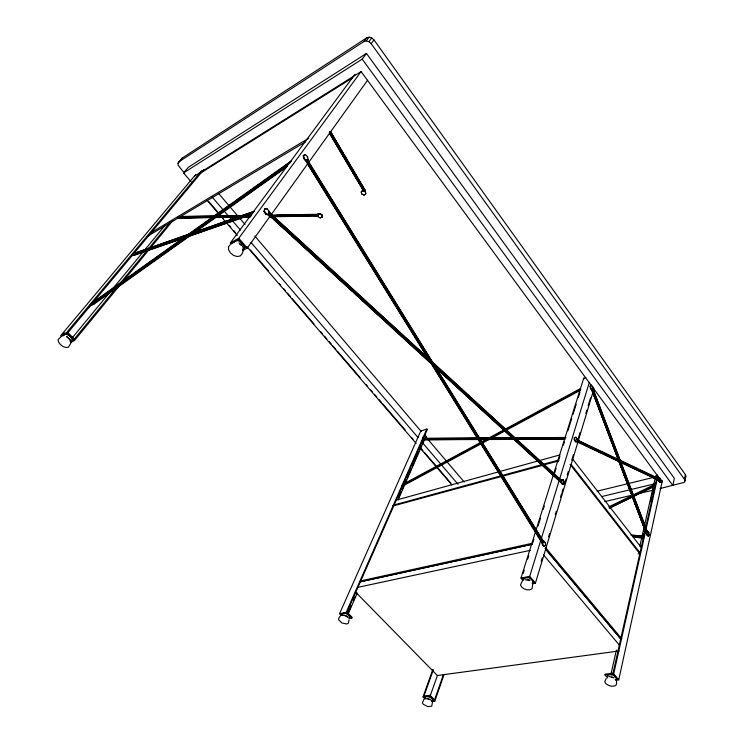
<?xml version="1.0" encoding="UTF-8"?>
<svg xmlns="http://www.w3.org/2000/svg" width="744" height="744" viewBox="0 0 744 744"><rect width="100%" height="100%" fill="white"/><g stroke="black" fill="none" stroke-linecap="round" stroke-linejoin="round"><path stroke-width="1.12" d="M616.571 680.639L616.497 684.062L615.725 685.522C612.359 687.14 608.248 685.847 605.607 683.438L604.798 681.653L606.193 678.519M574.303 437.621L576.042 437.277L578.209 440.82L577.8 441.629L575.903 441.592L574.749 439.639L574.814 437.472L574.303 437.621L574.229 439.778L575.382 441.741L577.8 441.629L658.161 479.527L659.937 482.093L657.417 479.703L597.776 451.208M576.6 441.806L577.121 441.657L577.205 438.96L576.684 439.109M564.268 481.601L563.729 481.74L563.645 484.028L564.175 483.888L564.268 481.601L563.059 479.61L559.981 479.954L561.776 479.601L561.664 482.465L562.883 484.186L562.352 484.316L559.925 481.442L436.626 368.457M134.58 253.434L134.125 252.941L134.803 254.281L134.153 252.356M609.457 508.161L654.246 486.278M601.45 496.629L654.274 483.926L655.315 485.804L654.246 486.39L653.446 485.069L655.966 482.875M532.946 583.677L531.997 588.82L529.895 589.815L526.919 589.778L523.841 588.718L521.488 586.923L520.484 584.858L522.725 580.162M646.043 530.611L646.815 530.444L648.805 532.481L649.261 534.769L648.526 535.94L647.336 534.815L646.964 530.742L593.368 389.977L647.252 531.932M541.855 540.367L542.692 540.191L545.185 542.525L545.65 545.175L544.608 546.542L543.083 545.259L542.692 540.191L308.323 161.243L307.551 156.677L305.468 154.622L303.236 155.645L303.617 158.416L306.426 162.164L308.323 161.243L307.532 161.699M432.552 701.899L431.725 706.186L427.837 706.623L423.336 704.298L422.369 702.773L424.238 698.867M660.012 488.557L684.275 482.363L684.973 480.95L684.452 479.35L685.401 474.598L373.972 39.906L371.768 37.944L369.08 37.2L366.625 37.888L182.271 158.007L178.021 163.168L178.132 165.215L184.633 173.482M684.843 479.508L685.224 477.611M684.973 480.95L685.922 476.188L685.401 474.598M267.905 214.784L269.123 211.352L267.273 208.887L264.929 208.618L263.841 211.426L265.645 214.207L269.03 215.258L432.441 364.793M561.125 482.605L561.664 482.465L560.725 481.238L269.839 214.811L266.185 213.909L264.38 211.129L264.929 208.618M615.493 680.193L618.738 679.821L662.393 480.522M657.473 475.016L612.833 674.036L617.408 679.346L615.176 679.607M618.738 679.821L613.679 673.934L657.956 475.955M611.038 673.794L616.395 650.079M639.831 546.189L644.164 526.994M644.676 524.734L655.631 476.169L657.594 475.695M642.76 535.68L643.262 533.411M643.774 531.142L644.797 526.613M650.414 501.661L651.437 497.131M651.949 494.862L653.483 488.055M607.615 677.998L605.002 674.975L605.188 674.166L613.019 673.218M349.094 620.003L348.359 623.193L346.871 623.993L341.896 622.979L338.585 619.696L338.771 618.218L340.594 615.595M532.183 583.659L535.457 583.036L593.972 388.777M541.223 561.274L542.236 557.944M548.607 536.824L549.611 533.495M555.312 514.597L556.317 511.268M560.52 497.178L561.525 493.849M562.027 492.37L563.031 489.041M565.04 482.372L566.044 479.034M567.235 474.932L568.249 471.594M571.755 460.145L573.429 454.593M578.46 437.918L580.134 432.366M585.844 413.469L586.849 410.139M588.188 405.694L590.541 397.91M535.457 583.036L529.709 576.358L589.313 382.435M523.032 580.422L520.986 578.069L553.211 475.407M553.899 473.203L583.696 378.259L585.881 377.552M521.795 577.911L521.544 578.711L529.421 577.177L534.611 583.203M523.181 573.485L524.222 570.164M527.682 559.107L528.724 555.796M532.881 542.525L533.922 539.205M538.079 525.943L540.497 518.196M543.269 509.352L544.31 506.032M554.354 473.965L556.084 468.441M558.167 461.801L559.897 456.277M563.357 445.219L564.398 441.899M567.867 430.841L571.671 418.677M573.057 414.259L576.172 404.308M578.255 397.668L579.985 392.144M443.377 674.687L434.329 700.643L432.311 700.876M431.474 701.518L434.822 701.136L443.963 674.855M432.794 669.6L423.057 696.849L429.734 696.049L429.995 695.315L434.58 699.918M430.088 696.245L437.416 675.478M433.324 669.823L423.699 696.775L425.224 698.3M243.353 250.607L242.005 253.918L240.21 255.983L237.103 256.522L233.532 255.406L230.417 252.932L228.594 249.752L228.566 246.701L230.333 244.599M348.852 618.636L351.838 618.069L352.154 617.343L347.029 612.21M348.034 614.246L357.306 593.061M398.133 499.829L404.634 485.004M405.564 482.884L425.968 436.272L424.582 434.636M341.171 615.288L339.552 613.679L346.165 612.377L426.824 429.065L427.27 429.595L346.713 612.935L340.733 614.098L342.203 615.558M348.49 611.884L351.28 605.504M353.614 600.185L355.009 596.995M398.356 498.117L401.156 491.738M402.086 489.617L403.946 485.358M404.885 483.237L406.28 480.047M407.21 477.918L411.404 468.348M412.334 466.228L413.738 463.038M414.668 460.908L418.863 451.338M419.793 449.209L421.197 446.028M422.127 443.898L423.987 439.648M339.552 613.679L420.769 431.018L426.824 429.065M88.09 307.691L91.856 304.454M71.173 342.621L68.439 347.216L66.067 347.532L63.11 346.546L60.338 344.519L58.497 341.98L58.079 339.608L61.985 335.851M654.246 486.39L654.934 485.069L653.846 485.618L653.446 485.069L608.676 506.971M659.444 482.205L660.914 481.842L660.895 479.852L659.9 478.104L658.924 478.104L657.417 479.703L578.06 442.336M330.578 131.604L364.997 190.157L365.76 193.821L364.244 195.068L361.956 194.184L361.184 192.054L363.509 189.581L362.337 187.59M364.244 195.068L361.956 194.184M365.76 193.821L365.49 191.459M329.35 132.767L363.844 191.245L364.997 190.157L330.503 131.707M646.731 532.044L646.276 532.769L647.708 531.207L646.964 530.742L645.559 531.365L592.977 392.739L646.824 534.917L648.015 536.052L648.749 534.88L648.442 533.355M362.626 190.352L361.184 192.054M363.509 189.581L362.412 190.697L365.276 191.794L329.787 131.707M273.932 216.709L316.73 216.095L320.162 217.871L322.273 216.978L322.189 214.997L320.218 213.593L317.009 214.309L270.611 215.072M320.162 217.871L322.273 216.978M322.05 217.304L322.189 214.997M318.423 216.383L318.311 213.909L317.102 214.867L317.009 214.309L316.73 216.095L318.153 215.481L316.674 214.811L271.607 215.593M271.458 215.816L316.674 214.811L320.218 213.593M316.73 216.095L317.065 215.602L313.596 215.63M291.722 160.592L92.293 302.799L89.754 305.784M610.089 507.12L655.046 485.441L653.437 485.181L654.553 484.325M182.271 158.007L178.021 163.168M242.553 250.598L247.231 248.096L367.573 80.231M242.749 249.119L246.115 246.869L243.269 248.394M591.35 385.513L361.082 71.573L238.778 238.275L230.389 242.879L231.207 243.818L239.308 238.964M231.207 243.818L231.737 243.102M230.389 242.879L354.916 74.372M362.207 59.148L366.467 53.429L674.352 478.336L672.855 485.506L362.207 59.148L183.536 172.943L191.115 181.75M684.452 479.35L371.172 43.654L373.972 39.906M179.053 161.718L363.788 41.617L366.253 40.929L368.959 41.683L371.768 37.944M366.253 40.929L369.08 37.2M363.788 41.617L366.625 37.888M429.986 361.575L541.93 542.888L542.488 542.767L543.799 541.065L542.767 540.535L307.086 159.802M561.776 479.601L559.925 481.442L435.863 367.927M116.985 287.11L73.777 339.692L70.131 341.645M119.923 283.529L147.135 250.421M148.605 248.626L170.674 221.786M70.503 342.612L74.54 340.454L120.017 285.017M123.681 280.553L172.831 220.643M72.54 337.488L110.112 291.927M111.581 290.141L143.267 251.742M144.736 249.956L165.363 224.939M203.958 169.4L67.397 333.303L62.859 335.786M64.737 332.94L62.505 335.618L67.044 333.135M195.681 174.589L60.599 335.842L66.625 332.54L201.875 170.478M183.536 172.943L188.362 167.288L366.467 53.429M645.559 531.365L591.638 389.81L592.159 389.224M591.638 389.81L593.182 388.48L592.643 386.359L590.876 385.206L590.039 386.136L590.466 388.377L592.075 390.823L593.47 390.163L593.182 388.48L592.68 388.638M590.039 386.136L591.378 385.048M577.121 441.657L578.209 440.82L658.933 479.35M94.711 301.478L122.1 281.957M123.988 280.609L132.488 274.555M134.376 273.206L142.876 267.143M144.764 265.794L153.264 259.74M155.152 258.391L163.652 252.337M165.54 250.988L181.601 239.54M183.489 238.192L191.989 232.137M193.877 230.789L202.377 224.735M204.265 223.386L212.765 217.322M214.653 215.974L223.154 209.92M225.041 208.571L233.542 202.517M235.43 201.168L241.103 197.132M245.818 193.766L251.491 189.72M253.379 188.372L261.879 182.317M263.767 180.969L272.267 174.914M274.155 173.566L282.655 167.502M284.543 166.163L291.155 161.448M290.169 162.657L91.056 304.612L91.549 305.114L93.763 304.315L190.148 235.699M102.998 296.856L105.834 294.838M112.446 290.132L116.222 287.444M122.834 282.729L126.61 280.042M152.102 261.879L154.938 259.861M161.55 255.155L165.326 252.467M201.215 226.911L204.042 224.893M250.319 191.933L253.155 189.915M189.692 235.597L91.549 305.114M194.417 232.23L287.1 166.247M194.872 232.342L286.542 167.093M194.333 176.207L361.082 71.573M200.145 173.361L352.749 77.711M401.621 486.195L403.322 485.711L401.844 485.832M401.937 486.557L403.322 485.711M150.269 233.16L308.788 138.17M147.163 236.518L305.719 141.732M305.468 154.622L303.236 155.645M303.617 158.416L304.138 158.109L303.757 155.338M307.021 156.984L307.551 156.677M304.138 158.109L306.017 160.258L308.156 161.253L308.146 159.356L305.496 160.555L306.556 160.109M307.616 159.662L308.146 159.356M267.273 208.887L264.39 208.915M263.841 211.426L264.38 211.129M268.584 211.649L269.123 211.352L270.416 213.779L561.72 481.033M265.645 214.207L266.185 213.909M269.384 213.63L270.193 213.184L560.781 479.75L561.664 482.465M269.03 215.258L270.416 213.779L269.123 211.352M580.553 388.498L402.365 484.632L402.653 485.283L403.136 485.823L580.376 390.321M402.653 485.283L580.887 389.196M611.205 506.357L616.404 503.828M637.208 493.718L642.407 491.189M609.494 508.031L653.204 486.79M644.053 536.033L631.489 535.373M653.437 485.181L654.664 484.697M268.445 214.486L270.416 213.779L268.789 212.914M254.55 211.119L133.185 253.751L131.828 255.146L253.146 212.663M254.55 211.277L133.185 253.751L132.925 254.69L133.604 255.434L134.543 255.229L181.638 238.861M168.767 242.423L172.059 241.279M183.917 237.931L132.283 255.638L134.543 255.229M188.297 236.406L251.732 214.346M188.204 236.573L251.723 214.495M564.566 438.607L422.499 439.202L422.945 439.732L469.827 439.332M425.391 436.458L425.968 436.272M592.14 386.517L592.643 386.359M590.466 388.377L592.819 390.581L646.787 532.658M575.521 437.426L576.042 437.277M574.229 439.778L574.749 439.639M575.382 441.741L575.903 441.592M396.292 500.089L559.888 454.919M393.009 505.26L558.288 460.164M392.655 506.069L543.222 465.158M544.608 464.702L558.865 460.899M561.236 479.741L563.059 479.61M597.246 491.161L655.827 476.83M658.924 478.104L657.408 478.411L658.924 478.104L658.952 480.596L658.449 480.717M659.9 478.104L658.431 478.225M660.895 479.852L660.421 481.963L660.914 481.842M604.76 501.623L653.241 490.156M657.417 479.703L658.44 479.471M562.352 484.316L564.175 483.888M360.645 580.887L532.546 543.204M541.167 541.251L542.767 540.535L543.139 541.911M543.799 541.065L543.241 541.186L545.185 542.525M532.23 544.217L360.245 581.808L532.155 544.292M541.93 542.888L542.534 545.38L543.083 545.259M545.101 545.296L545.65 545.175M544.608 546.542L542.534 545.38M357.808 587.351L530.314 550.337M647.196 531.318L647.708 531.207M648.294 532.592L648.805 532.481M646.824 534.917L647.336 534.815M648.749 534.88L649.261 534.769M648.015 536.052L648.526 535.94M638.212 553.917L640.491 553.471L571.067 464.396M520.986 578.069L529.709 576.358M318.153 215.481L269.17 216.504M619.148 650.972L437.351 675.515L355.381 591.88M423.959 696.049L429.995 695.315M605.002 674.975L613.679 673.934M177.528 217.89L213.472 217.099M215.797 217.043L240.145 216.504M247.101 216.355L250.579 216.272M214.942 215.983L180.15 216.56L213.816 216.179M217.267 215.946L242.777 215.528M248.58 215.435L250.895 215.397M178.002 217.211L213.826 216.588M216.141 216.55L242.721 216.085M246.18 216.03L250.802 215.946M177.518 217.964L213.435 217.378M214.877 217.425L238.917 216.969M242.395 216.913L250.691 216.82M217.295 216.141L243.037 215.862M248.626 215.741L251.137 215.751M276.48 215.379L297.368 215.118M210.254 217.034L212.579 217.006M214.895 216.969L221.861 216.876M274.108 216.179L277.596 216.132M313.587 215.648L317.065 215.602M177.928 218.085L212.626 217.592M214.942 217.555L235.764 217.257M242.702 217.155L249.64 217.062M269.309 216.774L271.625 216.746M181.694 216.764L205.995 216.56M565.496 437.463L422.694 438.439L565.952 437.714M458.471 438.588L476.969 438.495M479.285 438.486L493.151 438.421M535.708 439.081L564.594 438.969M422.945 439.732L478.401 439.537M480.708 439.527L565.049 439.23M524.948 579.697L529.672 580.543M341.905 614.87L346.341 615.762L348.266 617.139M329.862 133.846L363.193 190.083L364.681 190.659M608.75 676.538L613.958 677.598M425.94 698.635L429.716 699.481M630.968 534.983L642.537 536.015M633.702 535.745L637.18 536.052M632.437 536.312L641.681 537.14L642.435 538.2L632.856 536.861M635.813 536.787L640.435 537.205M527.226 579.288L529.979 580.227M611.354 677.04L613.633 677.849M344.109 615.288L347.839 617.222M427.698 698.458L431.706 700.532M592.14 389.651L593.47 390.163L592.661 389.066M642.956 536.75L641.895 536.303L641.681 537.14L643.337 539.242M577.205 438.96L577.846 440.225L658.152 478.225L658.952 480.596M589.583 446.363L596.893 449.813M605.235 453.756L607.327 454.742M620.887 461.159L624.021 462.638M626.104 463.624L636.539 468.553M641.756 471.017L652.19 475.946M654.283 476.932L656.366 477.918M585.175 445.144L595.591 450.074M597.674 451.059L619.547 461.41M624.755 463.875L632.047 467.325M637.255 469.78L647.671 474.709M649.754 475.695L657.045 479.145L649.772 475.63M585.221 445.2L592.54 448.706M592.643 447.99L594.726 448.995M637.31 469.594L647.699 474.626M577.158 440.309L578.209 440.82L577.846 440.225M361.333 184.791L364.997 190.157M319.994 213.919L321.966 215.332M66.737 336.428L70.829 340.51M66.653 336.865L68.095 337.925M238.982 242.832L241.754 245.055L243.353 247.901M239.587 244.051L241.214 245.353M368.959 41.683L371.172 43.654M280.497 223.814L282.199 225.386M297.591 239.484L299.302 241.047M360.84 297.442L363.398 299.795M377.933 313.112L380.491 315.465M395.027 328.783L396.738 330.345M424.089 355.409L425.791 356.981M441.183 371.079L444.596 374.213M458.276 386.741L460.834 389.093M475.37 402.411L477.081 403.973M487.329 413.376L489.041 414.938M504.423 429.037L506.99 431.39M521.525 444.707L524.939 447.842M538.619 460.369L542.032 463.503M550.579 471.343L552.29 472.905M556.568 476.82L558.27 478.392M275.652 220.931L290.197 234.23L275.652 220.949M292.764 236.583L307.309 249.882M309.876 252.235L324.431 265.534M326.142 267.105L335.553 275.708M337.264 277.279L352.665 291.36M354.377 292.931L369.787 307.012M372.353 309.365L386.899 322.663M389.465 325.016L404.011 338.315M407.442 341.45L421.132 353.967M424.554 357.101L432.255 364.142M441.666 372.753L449.376 379.793M451.087 381.356L455.365 385.271M457.932 387.624L466.488 395.445M468.199 397.008L472.477 400.923M474.188 402.485L483.6 411.097M486.167 413.441L489.589 416.575M491.3 418.137L500.721 426.749M503.288 429.093L517.833 442.401M521.256 445.535L534.945 458.053M538.377 461.187L552.067 473.705L541.837 464.247M556.345 477.62L558.911 479.964L556.354 477.601M291.918 235.857L335.591 275.875M337.302 277.438L351.856 290.783M354.423 293.136L414.362 348.053M416.073 349.624L431.483 363.751M280.488 223.851L282.19 225.413M435.073 366.048L436.784 367.62M451.301 380.974L453.859 383.327M468.385 396.682L470.943 399.044M481.191 408.465L482.903 410.037M486.316 413.18L488.027 414.752M496.564 422.611L499.987 425.754M503.4 428.897L505.957 431.25M511.937 436.756L517.061 441.462M521.33 445.396L523.041 446.967M526.454 450.111L534.146 457.179M538.414 461.103L540.125 462.675M423.057 696.849L425.233 699.016M67.955 332.633L74.326 339.013M66.625 332.54L74.54 340.454M346.165 612.377L351.838 618.069M429.734 696.049L434.822 701.136M89.113 306.37L89.596 306.881M207.027 200.248L237.336 235.485M247.185 246.943L416.138 443.396M419.923 447.795L451.748 484.8M247.231 248.096L238.778 238.275L238.787 239.68L245.594 247.594M208.832 201.633L218.662 213.072M220.178 214.83L223.2 218.345M229.254 225.386L230.77 227.143M233.793 230.668L235.309 232.426M250.43 250.021L268.584 271.132M279.177 283.455L280.683 285.212M283.706 288.728L285.222 290.486M287.491 293.127L290.513 296.651M292.029 298.409L313.968 323.919M320.766 331.833L322.282 333.6M324.551 336.232L326.821 338.873M329.09 341.515L331.359 344.156M332.875 345.913L335.897 349.429M337.413 351.187L360.096 377.58M366.15 384.62L367.666 386.378M370.689 389.903L372.205 391.66M374.474 394.301L376.743 396.933M379.012 399.575L381.281 402.216M382.788 403.973L405.48 430.367M411.534 437.407L413.041 439.165M420.611 447.962L422.88 450.604M424.387 452.361L450.864 483.154M211.715 196.509L240.424 230.054M250.998 242.404L417.998 437.491M422.527 442.782L458.044 484.27M423.336 437.891L423.038 437.537L423.801 438.746L422.88 437.128M218.68 193.533L238.257 216.541M239.763 218.308L245.036 224.502M254.829 236.006L421.299 431.576M424.312 435.119L464.228 482.019M543.464 554.829L619.287 645.039M545.612 547.631L621.761 638.78M545.073 548.365L621.24 639.477M545.984 549.639L620.663 638.938M306.017 160.258L542.004 541.074L542.488 542.767M570.044 464.321L640.435 554.559M572.703 459.169L641.7 548.058M583.696 378.259L584.142 378.873M655.631 476.169L656.031 476.718M592.717 387.392L662.141 482.038M68.811 338.455L70.234 340.445M428.972 357.938L430.795 360.896M307.811 164.136L426.396 355.455M430.683 362.356L504.646 481.684M505.864 483.656L540.711 539.865L526.715 517.154M307.039 163.15L428.079 358.617M449.395 391.763L450.604 393.734M469.483 424.34L471.305 427.307M473.138 430.264L474.96 433.231M476.179 435.203L478.615 439.155M479.834 441.127L484.707 449.032M486.529 451.989L488.352 454.956M489.571 456.928L492.007 460.88M493.226 462.852L494.444 464.823M496.267 467.79L498.099 470.747M499.921 473.714L501.754 476.671M502.972 478.652L504.795 481.61M506.618 484.577L508.45 487.534M509.668 489.515L512.105 493.458M513.314 495.439L521.842 509.259M523.06 511.23L525.496 515.183M562.529 479.741L563.329 481.08M352.972 170.832L354.163 172.822M355.958 175.817L357.148 177.807M358.348 179.806L360.133 182.792M329.434 132.841L363.844 191.245M351.214 168.702L352.386 170.692M359.408 182.624L361.166 185.6M330.485 131.8L349.736 164.787M350.898 166.786L364.309 189.776M329.666 131.707L363.779 190.622M595.079 396.692L593.851 393.455L595.051 396.71M597.962 404.252L596.725 401.016L598.706 406.466M600.427 410.735L601.664 413.971M604.946 422.611L606.183 425.856M608.648 432.329L609.875 435.575M612.34 442.048L613.577 445.293M620.561 463.652L621.798 466.888M624.263 473.37L625.499 476.606M632.484 494.974L633.711 498.21M600.334 410.8L603.179 418.388M604.798 422.722L607.643 430.302M608.462 432.469L645.42 531.067M93.558 303.58L93.763 304.315L93.233 304.277L92.293 302.799M590.541 385.978L590.969 388.219M523.516 579.706A4.883 2.827 18.6 0 1 529.17 577.883A4.883 2.827 18.6 0 1 532.434 582.775M607.337 676.473A4.669 2.446 16.3 0 1 613.019 675.189A4.669 2.446 16.3 0 1 615.799 679.458M425.177 698.151A3.999 1.934 21.5 0 1 429.446 697.109A3.999 1.934 21.5 0 1 432.431 700.792M63.11 335.795A5.152 2.902 36.5 0 1 69.276 335.786A5.152 2.902 36.5 0 1 71.117 341.701M233.597 242.684A5.98 4.111 36.9 0 1 241.484 242.339A5.98 4.111 36.9 0 1 242.6 249.891M341.831 615.093A4.204 2.176 24.2 0 1 345.997 613.642A4.204 2.176 24.2 0 1 349.401 617.799M643.774 535.661L642.146 537.828L641.895 536.303L643.774 535.661M581.241 442.42L578.107 440.941L581.222 442.457M273.076 218.587L270.509 216.234L273.085 218.597"/></g></svg>
